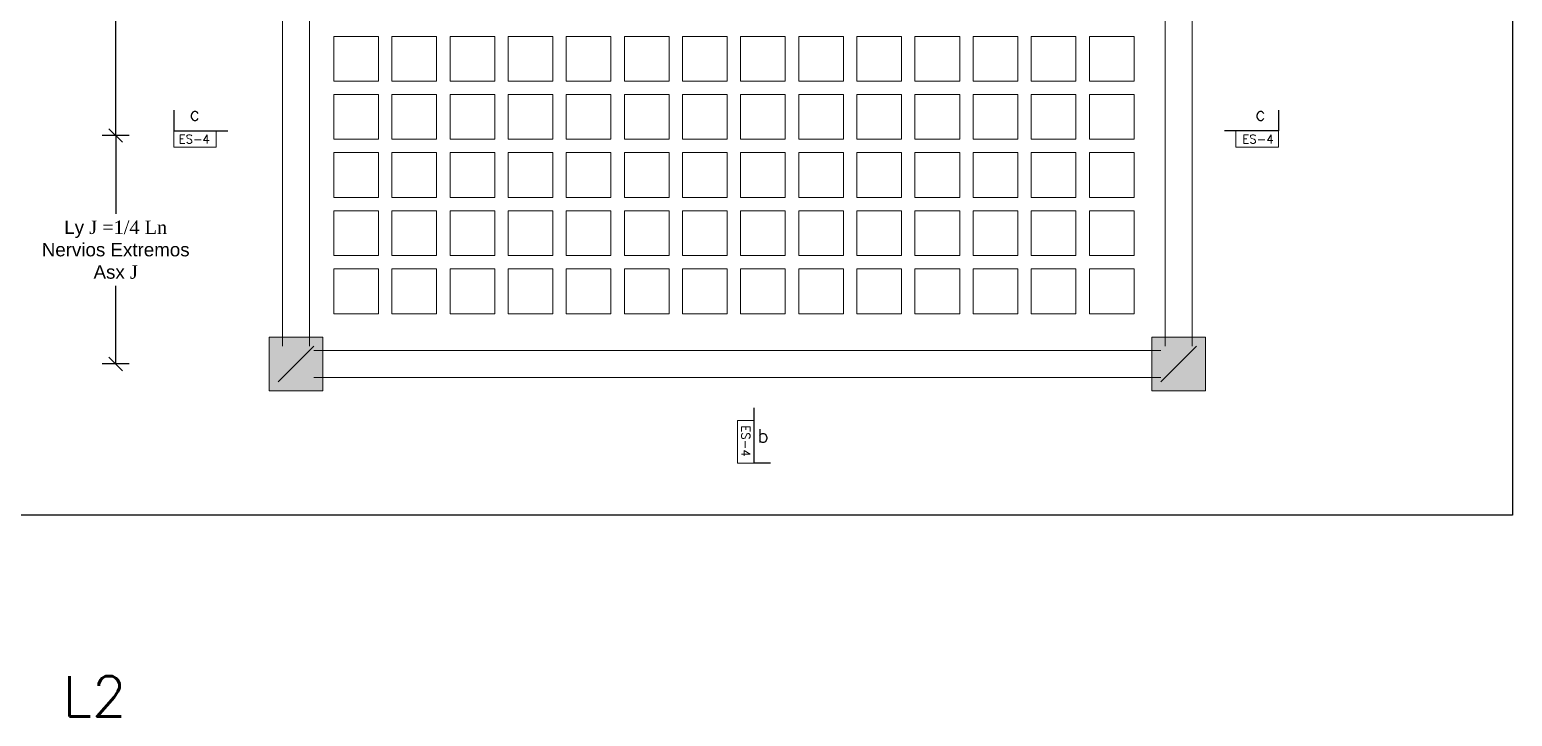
# Model space of a CAD drawing. Header units: metres. Extents: x -44 to 358, y -246 to 48.
# Drawn here: x 34.28 to 50.86, y -2.25 to 5.43 of the extents above; entities that cross this region are included whole.
import ezdxf
from ezdxf.enums import TextEntityAlignment as Align

# ---------------------------------------------------------------- set-up
doc = ezdxf.new("R2010")
doc.units = ezdxf.units.M
doc.header["$LTSCALE"] = 0.3
doc.header["$PDMODE"] = 3
for name, pattern in [('CONTINU', [0]), ('CONTINUA', [0]), ('HIDDEN', [9.525, 6.35, -3.175])]:
    doc.linetypes.add(name, pattern=pattern)
for name, color, linetype, lineweight in [('BOVEDILLA', 8, 'Continuous', 5), ('Columnas', 7, 'Continuous', 18), ('DETALLES', 7, 'Continuous', 20), ('VIGAS', 1, 'HIDDEN', 15)]:
    doc.layers.add(name, color=color, linetype=linetype, lineweight=lineweight)
for name, color, linetype in [('BP', 3, 'Continuous'), ('DIMTEXTO', 4, 'Continuous'), ('HATCH MUROS', 8, 'Continuous')]:
    doc.layers.add(name, color=color, linetype=linetype)
doc.styles.add('SIMPLEX', font='simplex_.ttf', dxfattribs={"height": 0.2})
doc.styles.add('SMPLEX', font='simplex.shx')
doc.dimstyles.new('DIM-75', dxfattribs={"dimscale": 0.75, "dimtxt": 0.2, "dimasz": 0.2, "dimexe": 0.2, "dimexo": 0.2, "dimgap": 0.1, "dimtad": 0, "dimtih": 1, "dimtoh": 1, "dimzin": 0, "dimdsep": 46, "dimtxsty": 'SMPLEX', "dimblk1": 'OBLIQUE', "dimblk2": 'OBLIQUE', "dimsah": 1, "dimcen": 0.2, "dimclrd": 4, "dimclre": 4, "dimclrt": 4, "dimadec": 0, "dimazin": 0, "dimtfac": 1, "dimtmove": 0, "dimatfit": 3, "dimldrblk": 'OBLIQUE', "dimfxl": 0.2, "dimfxlon": 1, "dimtfill": 1, "dimtolj": 1, "dimtzin": 0, "dimarcsym": 0})

# ---------------------------------------------------------------- blocks, each defined once
blk = doc.blocks.new('_OBLIQUE')
at = {"color": 0, "linetype": 'ByBlock'}
blk.add_line((-0.5, -0.5), (0.5, 0.5), dxfattribs=at)
blk = doc.blocks.new('*D205')
at = {"layer": 'DEFPOINTS', "color": 0, "transparency": 16777216}
for p in [(36.765, 4.247), (35.243, 1.692), (37.513, 1.692)]:
    blk.add_point(p, dxfattribs=at)
at = {"layer": 'DIMTEXTO', "color": 4, "lineweight": -2, "transparency": 16777216}
for p, q in [((35.393, 4.247), (35.093, 4.247)), ((35.243, 4.247), (35.243, 3.372)), ((35.243, 1.692), (35.243, 2.566)), ((35.393, 1.692), (35.093, 1.692))]:
    blk.add_line(p, q, dxfattribs=at)
at = {"layer": 'DIMTEXTO', "color": 4, "lineweight": -2, "transparency": 16777216, "xscale": 0.15, "yscale": 0.15, "zscale": 0.15}
for p, rotation in [((35.243, 4.247), 90), ((35.243, 1.692), 270)]:
    blk.add_blockref('_OBLIQUE', p, dxfattribs=dict(at, rotation=rotation))
at = {"layer": 'DIMTEXTO', "color": 4, "transparency": 16777216, "insert": (35.243, 2.969), "char_height": 0.15, "attachment_point": 5, "style": 'SMPLEX', "bg_fill": 3, "box_fill_scale": 1.1, "bg_fill_color": 256, "bg_fill_true_color": 13158600, "bg_fill_transparency": 0}
blk.add_mtext('\\A1;{\\fSansSerif|b0|i0|c2|p2;Ly \\fRomantic|b0|i0|c2|p2;J =1/4 Ln\\P\\fSansSerif|b0|i0|c2|p2;Nervios Extremos\\PAsx \\fRomantic|b0|i0|c2|p2;J} ', dxfattribs=at)
blk = doc.blocks.new('*D206')
at = {"layer": 'DEFPOINTS', "color": 0, "transparency": 16777216}
for p in [(35.243, 9.357), (36.604, 9.357), (36.765, 4.247)]:
    blk.add_point(p, dxfattribs=at)
at = {"layer": 'DIMTEXTO', "color": 4, "lineweight": -2, "transparency": 16777216}
for p, q in [((35.393, 9.357), (35.093, 9.357)), ((35.243, 9.357), (35.243, 7.035)), ((35.243, 4.247), (35.243, 6.228)), ((35.393, 4.247), (35.093, 4.247))]:
    blk.add_line(p, q, dxfattribs=at)
at = {"layer": 'DIMTEXTO', "color": 4, "lineweight": -2, "transparency": 16777216, "xscale": 0.15, "yscale": 0.15, "zscale": 0.15}
for p, rotation in [((35.243, 9.357), 90), ((35.243, 4.247), 270)]:
    blk.add_blockref('_OBLIQUE', p, dxfattribs=dict(at, rotation=rotation))
at = {"layer": 'DIMTEXTO', "color": 4, "transparency": 16777216, "insert": (35.243, 6.632), "char_height": 0.15, "attachment_point": 5, "style": 'SMPLEX', "bg_fill": 3, "box_fill_scale": 1.1, "bg_fill_color": 256, "bg_fill_true_color": 13158600, "bg_fill_transparency": 0}
blk.add_mtext('\\A1;{\\fSansSerif|b0|i0|c2|p2;LyV =1/2 Ln\\PNervios Centrales\\PAsx \\fRomantic|b0|i0|c2|p2;V} ', dxfattribs=at)

msp = doc.modelspace()

# ---------------------------------------------------------------- hatches: boundary and pattern name
at = {"layer": 'HATCH MUROS'}
h = msp.add_hatch(color=256, dxfattribs=at)
h.dxf.hatch_style = 1
h.paths.add_polyline_path([(36.9595932, 1.3917757), (37.5595932, 1.3917757), (37.5595932, 1.9917757), (36.9595932, 1.9917757)])
h = msp.add_hatch(color=256, dxfattribs=at)
h.dxf.hatch_style = 1
h.paths.add_polyline_path([(46.8306793, 1.3917757), (47.4306793, 1.3917757), (47.4306793, 1.9917757), (46.8306793, 1.9917757)])

# ---------------------------------------------------------------- linework, layer by layer
msp.add_line((46.9306793, 1.4917757), (47.3306793, 1.8917757))
at = {"layer": 'BOVEDILLA'}
for points in [[(37.6818861, 4.8542757), (38.1818861, 4.8542757), (38.1818861, 5.3542757), (37.6818861, 5.3542757)], [(38.3318861, 4.8542757), (38.8318861, 4.8542757), (38.8318861, 5.3542757), (38.3318861, 5.3542757)], [(38.9818861, 4.8542757), (39.4818861, 4.8542757), (39.4818861, 5.3542757), (38.9818861, 5.3542757)], [(39.6318861, 4.8542757), (40.1318861, 4.8542757), (40.1318861, 5.3542757), (39.6318861, 5.3542757)], [(40.2818861, 4.8542757), (40.7818861, 4.8542757), (40.7818861, 5.3542757), (40.2818861, 5.3542757)], [(40.9318861, 4.8542757), (41.4318861, 4.8542757), (41.4318861, 5.3542757), (40.9318861, 5.3542757)], [(41.5818861, 4.8542757), (42.0818861, 4.8542757), (42.0818861, 5.3542757), (41.5818861, 5.3542757)], [(42.2318861, 4.8542757), (42.7318861, 4.8542757), (42.7318861, 5.3542757), (42.2318861, 5.3542757)], [(42.8818861, 4.8542757), (43.3818861, 4.8542757), (43.3818861, 5.3542757), (42.8818861, 5.3542757)], [(43.5318861, 4.8542757), (44.0318861, 4.8542757), (44.0318861, 5.3542757), (43.5318861, 5.3542757)], [(44.1818861, 4.8542757), (44.6818861, 4.8542757), (44.6818861, 5.3542757), (44.1818861, 5.3542757)], [(44.8318861, 4.8542757), (45.3318861, 4.8542757), (45.3318861, 5.3542757), (44.8318861, 5.3542757)], [(45.4818861, 4.8542757), (45.9818861, 4.8542757), (45.9818861, 5.3542757), (45.4818861, 5.3542757)], [(46.1318861, 4.8542757), (46.6318861, 4.8542757), (46.6318861, 5.3542757), (46.1318861, 5.3542757)], [(37.6818861, 4.2042757), (38.1818861, 4.2042757), (38.1818861, 4.7042757), (37.6818861, 4.7042757)], [(38.3318861, 4.2042757), (38.8318861, 4.2042757), (38.8318861, 4.7042757), (38.3318861, 4.7042757)], [(38.9818861, 4.2042757), (39.4818861, 4.2042757), (39.4818861, 4.7042757), (38.9818861, 4.7042757)], [(39.6318861, 4.2042757), (40.1318861, 4.2042757), (40.1318861, 4.7042757), (39.6318861, 4.7042757)], [(40.2818861, 4.2042757), (40.7818861, 4.2042757), (40.7818861, 4.7042757), (40.2818861, 4.7042757)], [(40.9318861, 4.2042757), (41.4318861, 4.2042757), (41.4318861, 4.7042757), (40.9318861, 4.7042757)], [(41.5818861, 4.2042757), (42.0818861, 4.2042757), (42.0818861, 4.7042757), (41.5818861, 4.7042757)], [(42.2318861, 4.2042757), (42.7318861, 4.2042757), (42.7318861, 4.7042757), (42.2318861, 4.7042757)], [(42.8818861, 4.2042757), (43.3818861, 4.2042757), (43.3818861, 4.7042757), (42.8818861, 4.7042757)], [(43.5318861, 4.2042757), (44.0318861, 4.2042757), (44.0318861, 4.7042757), (43.5318861, 4.7042757)], [(44.1818861, 4.2042757), (44.6818861, 4.2042757), (44.6818861, 4.7042757), (44.1818861, 4.7042757)], [(44.8318861, 4.2042757), (45.3318861, 4.2042757), (45.3318861, 4.7042757), (44.8318861, 4.7042757)], [(45.4818861, 4.2042757), (45.9818861, 4.2042757), (45.9818861, 4.7042757), (45.4818861, 4.7042757)], [(46.1318861, 4.2042757), (46.6318861, 4.2042757), (46.6318861, 4.7042757), (46.1318861, 4.7042757)], [(37.6818861, 3.5542757), (38.1818861, 3.5542757), (38.1818861, 4.0542757), (37.6818861, 4.0542757)], [(38.3318861, 3.5542757), (38.8318861, 3.5542757), (38.8318861, 4.0542757), (38.3318861, 4.0542757)], [(38.9818861, 3.5542757), (39.4818861, 3.5542757), (39.4818861, 4.0542757), (38.9818861, 4.0542757)], [(39.6318861, 3.5542757), (40.1318861, 3.5542757), (40.1318861, 4.0542757), (39.6318861, 4.0542757)], [(40.2818861, 3.5542757), (40.7818861, 3.5542757), (40.7818861, 4.0542757), (40.2818861, 4.0542757)], [(40.9318861, 3.5542757), (41.4318861, 3.5542757), (41.4318861, 4.0542757), (40.9318861, 4.0542757)], [(41.5818861, 3.5542757), (42.0818861, 3.5542757), (42.0818861, 4.0542757), (41.5818861, 4.0542757)], [(42.2318861, 3.5542757), (42.7318861, 3.5542757), (42.7318861, 4.0542757), (42.2318861, 4.0542757)], [(42.8818861, 3.5542757), (43.3818861, 3.5542757), (43.3818861, 4.0542757), (42.8818861, 4.0542757)], [(43.5318861, 3.5542757), (44.0318861, 3.5542757), (44.0318861, 4.0542757), (43.5318861, 4.0542757)], [(44.1818861, 3.5542757), (44.6818861, 3.5542757), (44.6818861, 4.0542757), (44.1818861, 4.0542757)], [(44.8318861, 3.5542757), (45.3318861, 3.5542757), (45.3318861, 4.0542757), (44.8318861, 4.0542757)], [(45.4818861, 3.5542757), (45.9818861, 3.5542757), (45.9818861, 4.0542757), (45.4818861, 4.0542757)], [(46.1318861, 3.5542757), (46.6318861, 3.5542757), (46.6318861, 4.0542757), (46.1318861, 4.0542757)], [(37.6818861, 2.9042757), (38.1818861, 2.9042757), (38.1818861, 3.4042757), (37.6818861, 3.4042757)], [(38.3318861, 2.9042757), (38.8318861, 2.9042757), (38.8318861, 3.4042757), (38.3318861, 3.4042757)], [(38.9818861, 2.9042757), (39.4818861, 2.9042757), (39.4818861, 3.4042757), (38.9818861, 3.4042757)], [(39.6318861, 2.9042757), (40.1318861, 2.9042757), (40.1318861, 3.4042757), (39.6318861, 3.4042757)], [(40.2818861, 2.9042757), (40.7818861, 2.9042757), (40.7818861, 3.4042757), (40.2818861, 3.4042757)], [(40.9318861, 2.9042757), (41.4318861, 2.9042757), (41.4318861, 3.4042757), (40.9318861, 3.4042757)], [(41.5818861, 2.9042757), (42.0818861, 2.9042757), (42.0818861, 3.4042757), (41.5818861, 3.4042757)], [(42.2318861, 2.9042757), (42.7318861, 2.9042757), (42.7318861, 3.4042757), (42.2318861, 3.4042757)], [(42.8818861, 2.9042757), (43.3818861, 2.9042757), (43.3818861, 3.4042757), (42.8818861, 3.4042757)], [(43.5318861, 2.9042757), (44.0318861, 2.9042757), (44.0318861, 3.4042757), (43.5318861, 3.4042757)], [(44.1818861, 2.9042757), (44.6818861, 2.9042757), (44.6818861, 3.4042757), (44.1818861, 3.4042757)], [(44.8318861, 2.9042757), (45.3318861, 2.9042757), (45.3318861, 3.4042757), (44.8318861, 3.4042757)], [(45.4818861, 2.9042757), (45.9818861, 2.9042757), (45.9818861, 3.4042757), (45.4818861, 3.4042757)], [(46.1318861, 2.9042757), (46.6318861, 2.9042757), (46.6318861, 3.4042757), (46.1318861, 3.4042757)], [(37.6818861, 2.2542757), (38.1818861, 2.2542757), (38.1818861, 2.7542757), (37.6818861, 2.7542757)], [(38.3318861, 2.2542757), (38.8318861, 2.2542757), (38.8318861, 2.7542757), (38.3318861, 2.7542757)], [(38.9818861, 2.2542757), (39.4818861, 2.2542757), (39.4818861, 2.7542757), (38.9818861, 2.7542757)], [(39.6318861, 2.2542757), (40.1318861, 2.2542757), (40.1318861, 2.7542757), (39.6318861, 2.7542757)], [(40.2818861, 2.2542757), (40.7818861, 2.2542757), (40.7818861, 2.7542757), (40.2818861, 2.7542757)], [(40.9318861, 2.2542757), (41.4318861, 2.2542757), (41.4318861, 2.7542757), (40.9318861, 2.7542757)], [(41.5818861, 2.2542757), (42.0818861, 2.2542757), (42.0818861, 2.7542757), (41.5818861, 2.7542757)], [(42.2318861, 2.2542757), (42.7318861, 2.2542757), (42.7318861, 2.7542757), (42.2318861, 2.7542757)], [(42.8818861, 2.2542757), (43.3818861, 2.2542757), (43.3818861, 2.7542757), (42.8818861, 2.7542757)], [(43.5318861, 2.2542757), (44.0318861, 2.2542757), (44.0318861, 2.7542757), (43.5318861, 2.7542757)], [(44.1818861, 2.2542757), (44.6818861, 2.2542757), (44.6818861, 2.7542757), (44.1818861, 2.7542757)], [(44.8318861, 2.2542757), (45.3318861, 2.2542757), (45.3318861, 2.7542757), (44.8318861, 2.7542757)], [(45.4818861, 2.2542757), (45.9818861, 2.2542757), (45.9818861, 2.7542757), (45.4818861, 2.7542757)], [(46.1318861, 2.2542757), (46.6318861, 2.2542757), (46.6318861, 2.7542757), (46.1318861, 2.7542757)]]:
    msp.add_lwpolyline(points, close=True, dxfattribs=at)
at = {"layer": 'BP', "linetype": 'CONTINUA', "ltscale": 5}
msp.add_lwpolyline([(0, 37.6335309), (50.8625687, 37.6335309), (50.8625687, 0), (0, 0)], close=True, dxfattribs=at)
at = {"layer": 'Columnas'}
msp.add_lwpolyline([(46.8306793, 1.3917757), (47.4306793, 1.3917757), (47.4306793, 1.9917757), (46.8306793, 1.9917757)], close=True, dxfattribs=at)
at = {"layer": 'DETALLES', "color": 6, "lineweight": 25, "ltscale": 0.01}
for points in [[(48.2471235, 4.5286555), (48.2471235, 4.2988692), (47.6428203, 4.2988692)], [(42.5668655, 0.5838553), (42.3816314, 0.5838553), (42.3816314, 1.2025849)]]:
    msp.add_lwpolyline(points, dxfattribs=at)
at = {"layer": 'DETALLES', "color": 8, "lineweight": 9, "ltscale": 0.01}
for points in [[(48.2471235, 4.1138989), (48.2471235, 4.2988692), (47.7716329, 4.2988692), (47.7716329, 4.1138989)], [(42.1966612, 1.0593459), (42.3816314, 1.0593459), (42.3816314, 0.5838553), (42.1966612, 0.5838553)]]:
    msp.add_lwpolyline(points, close=True, dxfattribs=at)
at = {"layer": 'VIGAS', "linetype": 'CONTINU', "ltscale": 0.001}
for p, q in [((46.9806793, 11.7117757), (46.9806793, 1.8917757)), ((47.2806793, 11.7117757), (47.2806793, 1.8917757))]:
    msp.add_line(p, q, dxfattribs=at)

# ---------------------------------------------------------------- texts
at = {"layer": 'DIMTEXTO', "color": 4, "style": 'SMPLEX'}
for s, p in [('c', (47.9856989, 4.5631379)), ('b', (42.4211564, 0.9646794))]:
    msp.add_text(s, height=0.15, dxfattribs=at).set_placement(p, align=Align.TOP_LEFT)
at = {"layer": 'DIMTEXTO', "ltscale": 0.5, "style": 'SMPLEX'}
for rotation, p in [(360, (48.0183177, 4.206384)), (270, (42.2891463, 0.8313022))]:
    msp.add_text('ES-4', height=0.09597632, rotation=rotation, dxfattribs=at).set_placement(p, align=Align.MIDDLE_CENTER)
at = {"layer": 'DIMTEXTO', "insert": (34.6506979, -2.0231712, 0), "char_height": 0.448, "attachment_point": 4, "style": 'SIMPLEX'}
msp.add_mtext('L2', dxfattribs=at)

# ---------------------------------------------------------------- next in the draw order: dimensions: what is measured, and where the dimension line sits
at = {"layer": 'DIMTEXTO'}
dim = msp.add_linear_dim(base=(35.243097, 1.6917757), p1=(36.7648457, 4.2467757), p2=(37.5127093, 1.6917757), angle=270, text='{\\fSansSerif|b0|i0|c2|p2;Ly \\fRomantic|b0|i0|c2|p2;J =1/4 Ln\\P\\fSansSerif|b0|i0|c2|p2;Nervios Extremos\\PAsx \\fRomantic|b0|i0|c2|p2;J} ', dimstyle='DIM-75', dxfattribs=at)
dim.commit()
dim.dimension.update_dxf_attribs({"geometry": '*D205', "text_midpoint": (35.243097, 2.9692757)})

# ---------------------------------------------------------------- next in the draw order: linework, layer by layer
msp.add_line((37.0595932, 1.4917757), (37.4595932, 1.8917757))
at = {"layer": 'Columnas'}
msp.add_lwpolyline([(36.9595932, 1.3917757), (37.5595932, 1.3917757), (37.5595932, 1.9917757), (36.9595932, 1.9917757)], close=True, dxfattribs=at)
at = {"layer": 'VIGAS', "linetype": 'CONTINU', "ltscale": 0.001}
for p, q in [((37.1095932, 11.7117757), (37.1095932, 1.8917757)), ((37.4095932, 11.7117757), (37.4095932, 1.8917757)), ((37.4595932, 1.8417757), (46.9306793, 1.8417757)), ((37.4595932, 1.5417757), (46.9306793, 1.5417757))]:
    msp.add_line(p, q, dxfattribs=at)

# ---------------------------------------------------------------- next in the draw order: dimensions: what is measured, and where the dimension line sits
at = {"layer": 'DIMTEXTO'}
dim = msp.add_linear_dim(base=(35.243097, 9.3567757), p1=(36.7648457, 4.2467757), p2=(36.6043585, 9.3567757), angle=90, text='{\\fSansSerif|b0|i0|c2|p2;LyV =1/2 Ln\\PNervios Centrales\\PAsx \\fRomantic|b0|i0|c2|p2;V} ', dimstyle='DIM-75', dxfattribs=at)
dim.commit()
dim.dimension.update_dxf_attribs({"geometry": '*D206', "text_midpoint": (35.243097, 6.6318393), "dimtype": 160})

# ---------------------------------------------------------------- next in the draw order: linework, layer by layer
at = {"layer": 'BP', "linetype": 'CONTINUA', "ltscale": 5}
msp.add_lwpolyline([(0, 37.6335309), (50.8625687, 37.6335309), (50.8625687, 0), (0, 0)], close=True, dxfattribs=at)
at = {"layer": 'DETALLES', "color": 6, "lineweight": 25, "ltscale": 0.01}
msp.add_lwpolyline([(35.8929837, 4.5286555), (35.8929837, 4.2988692), (36.497287, 4.2988692)], dxfattribs=at)
at = {"layer": 'DETALLES', "color": 8, "lineweight": 9, "ltscale": 0.01}
msp.add_lwpolyline([(35.8929837, 4.1138989), (35.8929837, 4.2988692), (36.3684744, 4.2988692), (36.3684744, 4.1138989)], close=True, dxfattribs=at)

# ---------------------------------------------------------------- next in the draw order: texts
at = {"layer": 'DIMTEXTO', "color": 4, "style": 'SMPLEX'}
msp.add_text('c', height=0.15, dxfattribs=at).set_placement((36.068694, 4.5631379), align=Align.TOP_LEFT)
at = {"layer": 'DIMTEXTO', "ltscale": 0.5, "style": 'SMPLEX'}
msp.add_text('ES-4', height=0.09597632, dxfattribs=at).set_placement((36.1217896, 4.206384), align=Align.MIDDLE_CENTER)

doc.saveas('drawing.dxf')
